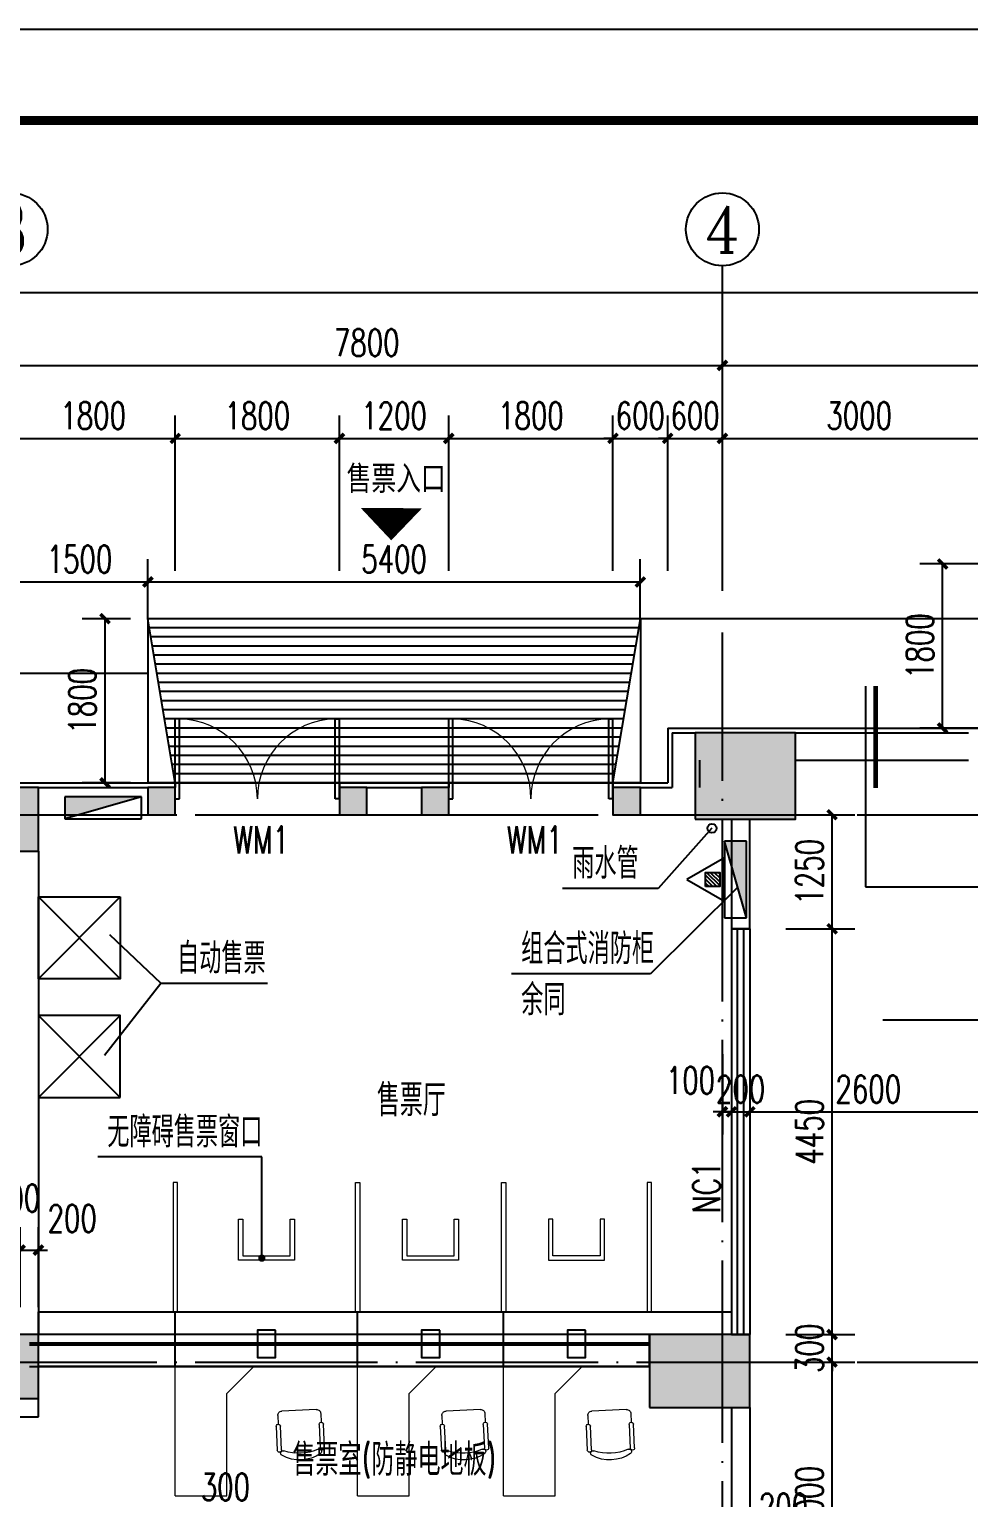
# Model space of a CAD drawing. Extents: x 63793 to 231107, y 20849 to 337643.
# Drawn here: x 158799 to 169099, y 234144 to 250242 of the extents above; entities that cross this region are included whole.
import ezdxf
from ezdxf.enums import TextEntityAlignment as Align

# ---------------------------------------------------------------- set-up
doc = ezdxf.new("R2010")
doc.units = 0
doc.header["$LTSCALE"] = 1000
doc.header["$MEASUREMENT"] = 0
for name, pattern in [('CONTINOUS', [0]), ('DASH', [0.35, 0.25, -0.1]), ('DOTE', [2.42, 2, -0.2, 0.02, -0.2])]:
    doc.linetypes.add(name, pattern=pattern)
for name, color, linetype in [('AXIS', 3, 'Continuous'), ('AXIS_TEXT', 7, 'Continuous'), ('COLUMN', 2, 'Continuous'), ('DIM_IDEN', 3, 'Continuous'), ('DIM_LEAD', 3, 'Continuous'), ('DOTE', 1, 'DOTE'), ('EQUIP_消火栓', 7, 'Continuous'), ('EQUIP_消防', 7, 'Continuous'), ('HX', 1, 'Continuous'), ('PUB_DIM', 3, 'Continuous'), ('PUB_HATCH', 8, 'Continuous'), ('PUB_TEXT', 7, 'Continuous'), ('PUB_TITLE', 4, 'Continuous'), ('SURFACE', 6, 'Continuous'), ('WALL', 2, 'Continuous'), ('WINDOW', 4, 'Continuous'), ('WINDOW_TEXT', 7, 'Continuous'), ('家具', 7, 'Continuous'), ('新块$0$2D_ROOF', 144, 'Continuous')]:
    doc.layers.add(name, color=color, linetype=linetype)
doc.layers.add('新块$0$00_funiture', color=147, linetype='Continuous', lineweight=5)
doc.styles.add('_TCH_AXIS', font='COMPLEX', dxfattribs={"bigfont": 'GBCBIG'})
doc.styles.add('_TCH_DIM', font='SIMPLEX', dxfattribs={"bigfont": 'GBCBIG'})
doc.styles.add('_TCH_DIM_T3', font='SIMPLEX', dxfattribs={"width": 0.705882, "bigfont": 'GBCBIG'})
doc.styles.add('_TCH_WINDOW', font='SIMPLEX', dxfattribs={"height": 3.5, "bigfont": 'GBCBIG'})
doc.styles.add('COMPLEX', font='COMPLEX')
doc.styles.get("Standard").update_dxf_attribs({"font": 'gbenor.shx', "bigfont": 'gbcbig.shx'})
doc.styles.add('TXT', font='SimSun.ttf', dxfattribs={"width": 0.75})
doc.dimstyles.new('_TCH_ARCH&&100', dxfattribs={"dimtxt": 297.5, "dimasz": 100, "dimexe": 250, "dimexo": 300, "dimgap": 100, "dimtad": 1, "dimdec": 0, "dimzin": 0, "dimdsep": 46, "dimtxsty": '_TCH_DIM_T3', "dimblk": 'ARCHTICK', "dimcen": 0.09, "dimclrt": 7, "dimazin": 2, "dimtfac": 1, "dimtdec": 0, "dimtix": 1, "dimtmove": 2, "dimatfit": 3, "dimfxl": 0, "dimtolj": 1, "dimtzin": 0, "dimarcsym": 0})

# ---------------------------------------------------------------- blocks, each defined once
blk = doc.blocks.new('A$C3B206A9B')
at = {"layer": 'HX'}
blk.add_lwpolyline([(597, 0, 0, 1200, 0), (600, 631, 1200, 1200, 0)], format="xyseb", dxfattribs=at)
blk = doc.blocks.new('M_C32CXI')
for p, q in [((-188, 275), (87, 275)), ((87, 225), (-188, 225)), ((212, 250), (112, 250)), ((262, 200), (262, -200)), ((-188, -225), (87, -225)), ((87, -275), (-188, -275)), ((212, -250), (112, -250))]:
    blk.add_line(p, q)
for centre, radius, start, end in [((111, 0), 426, 148.1092, 211.8908), ((-227, 210), 28.1, 338.7607, 148.1092), ((314, 0), 552, 158.7607, 201.2393), ((-188, 250), 25, 90, 270), ((87, 250), 25, 270, 90), ((212, 200), 50, 0, 90), ((-227, -210), 28.1, 211.8908, 21.2393), ((-188, -250), 25, 90, 270), ((87, -250), 25, 270, 90), ((212, -200), 50, 270, 0)]:
    blk.add_arc(centre, radius, start, end)
at = {"width": 0.8, "flags": 9}
for tag in ['XSIZE', 'YSIZE']:
    blk.add_attdef(tag, (0, 0), '', height=0.5, dxfattribs=at)
blk = doc.blocks.new('$TwtSys$00000434')
for p, q in [((-0.5, 0.5), (-0.5, -0.5)), ((-0.5, -0.5), (0.5, 0.5)), ((0.5, 0.5), (-0.5, 0.5)), ((0.5, -0.5), (0.5, 0.5)), ((-0.5, -0.5), (0.5, -0.5))]:
    blk.add_line(p, q)
blk.add_solid([(0.5, -0.5), (0.5, 0.5), (-0.5, -0.5)])
blk = doc.blocks.new('$ATTACHMENT$00000214')
h = blk.add_hatch()
h.set_pattern_fill('ANSI31', color=256, scale=200, style=0)
h.set_pattern_definition([(45, (-38543.802, -6842.639), (-17.67767, 17.67767), [])])
h.paths.add_polyline_path([(-65, 2), (65, 2), (65, -128), (-65, -128)])
for points in [[(0, 172), (-198, -172), (198, -172)], [(-65, 2), (65, 2), (65, -128), (-65, -128)]]:
    blk.add_lwpolyline(points, close=True)
blk = doc.blocks.new('dsff')
at = {"layer": 'EQUIP_消火栓', "xscale": 840, "yscale": 240, "zscale": 840}
for p, rotation in [((370107, 4682), 180), ((377042, 3897), 90)]:
    blk.add_blockref('$TwtSys$00000434', p, dxfattribs=dict(at, rotation=rotation))
at = {"layer": 'EQUIP_消防', "xscale": 1.2, "yscale": 1.2, "zscale": 1.2, "rotation": 90}
blk.add_blockref('$ATTACHMENT$00000214', (376716, 3897), dxfattribs=at)
blk = doc.blocks.new('_ArchTick')
at = {"color": 0, "linetype": 'ByBlock', "const_width": 0.4}
blk.add_lwpolyline([(-0.5, -0.5), (0.5, 0.5)], dxfattribs=at)
blk = doc.blocks.new('*D740')
at = {"layer": 'Defpoints', "color": 0, "transparency": 16777216}
for p in [(168814, 244381), (169523, 244381), (169523, 242581)]:
    blk.add_point(p, dxfattribs=at)
at = {"layer": 'PUB_DIM', "color": 0, "lineweight": -2, "transparency": 16777216}
for p, q in [((169223, 244381), (168564, 244381)), ((168814, 242581), (168814, 244381)), ((169223, 242581), (168564, 242581))]:
    blk.add_line(p, q, dxfattribs=at)
at = {"layer": 'PUB_DIM', "color": 0, "lineweight": -2, "transparency": 16777216, "xscale": 100, "yscale": 100, "zscale": 100}
for p, rotation in [((168814, 244381), 90), ((168814, 242581), 270)]:
    blk.add_blockref('_ArchTick', p, dxfattribs=dict(at, rotation=rotation))
at = {"layer": 'PUB_DIM', "color": 7, "transparency": 16777216, "insert": (168565, 243481), "char_height": 297.5, "attachment_point": 5, "rotation": 90, "style": '_TCH_DIM_T3'}
blk.add_mtext('\\A1;1800', dxfattribs=at)
blk = doc.blocks.new('*D741')
at = {"layer": 'Defpoints', "color": 0, "transparency": 16777216}
for p in [(159629, 243781), (160207, 243781), (160207, 241981)]:
    blk.add_point(p, dxfattribs=at)
at = {"layer": 'PUB_DIM', "color": 0, "lineweight": -2, "transparency": 16777216}
for p, q in [((159907, 243781), (159379, 243781)), ((159629, 241981), (159629, 243781)), ((159907, 241981), (159379, 241981))]:
    blk.add_line(p, q, dxfattribs=at)
at = {"layer": 'PUB_DIM', "color": 0, "lineweight": -2, "transparency": 16777216, "xscale": 100, "yscale": 100, "zscale": 100}
for p, rotation in [((159629, 243781), 90), ((159629, 241981), 270)]:
    blk.add_blockref('_ArchTick', p, dxfattribs=dict(at, rotation=rotation))
at = {"layer": 'PUB_DIM', "color": 7, "transparency": 16777216, "insert": (159380, 242881), "char_height": 297.5, "attachment_point": 5, "rotation": 90, "style": '_TCH_DIM_T3'}
blk.add_mtext('\\A1;1800', dxfattribs=at)
blk = doc.blocks.new('*D745')
at = {"layer": 'Defpoints', "color": 0, "transparency": 16777216}
for p in [(160099, 244184), (158599, 243481), (160099, 243481)]:
    blk.add_point(p, dxfattribs=at)
at = {"layer": 'PUB_DIM', "color": 0, "lineweight": -2, "transparency": 16777216}
for p, q in [((158599, 243781), (158599, 244434)), ((160099, 243781), (160099, 244434)), ((158599, 244184), (160099, 244184))]:
    blk.add_line(p, q, dxfattribs=at)
at = {"layer": 'PUB_DIM', "color": 0, "lineweight": -2, "transparency": 16777216, "xscale": 100, "yscale": 100, "zscale": 100, "rotation": 180}
blk.add_blockref('_ArchTick', (158599, 244184), dxfattribs=at)
at = {"layer": 'PUB_DIM', "color": 0, "lineweight": -2, "transparency": 16777216, "xscale": 100, "yscale": 100, "zscale": 100}
blk.add_blockref('_ArchTick', (160099, 244184), dxfattribs=at)
at = {"layer": 'PUB_DIM', "color": 7, "transparency": 16777216, "insert": (159349, 244433), "char_height": 297.5, "attachment_point": 5, "style": '_TCH_DIM_T3'}
blk.add_mtext('\\A1;1500', dxfattribs=at)
blk = doc.blocks.new('*D746')
at = {"layer": 'Defpoints', "color": 0, "transparency": 16777216}
for p in [(165499, 244184), (160099, 243481), (165499, 243481)]:
    blk.add_point(p, dxfattribs=at)
at = {"layer": 'PUB_DIM', "color": 0, "lineweight": -2, "transparency": 16777216}
for p, q in [((160099, 243781), (160099, 244434)), ((165499, 243781), (165499, 244434)), ((160099, 244184), (165499, 244184))]:
    blk.add_line(p, q, dxfattribs=at)
at = {"layer": 'PUB_DIM', "color": 0, "lineweight": -2, "transparency": 16777216, "xscale": 100, "yscale": 100, "zscale": 100, "rotation": 180}
blk.add_blockref('_ArchTick', (160099, 244184), dxfattribs=at)
at = {"layer": 'PUB_DIM', "color": 0, "lineweight": -2, "transparency": 16777216, "xscale": 100, "yscale": 100, "zscale": 100}
blk.add_blockref('_ArchTick', (165499, 244184), dxfattribs=at)
at = {"layer": 'PUB_DIM', "color": 7, "transparency": 16777216, "insert": (162799, 244433), "char_height": 297.5, "attachment_point": 5, "style": '_TCH_DIM_T3'}
blk.add_mtext('\\A1;5400', dxfattribs=at)
blk = doc.blocks.new('*D1141')
at = {"layer": 'Defpoints', "color": 0, "transparency": 16777216}
for p in [(161099, 233694), (160799, 232945), (161099, 232945)]:
    blk.add_point(p, dxfattribs=at)
at = {"layer": 'PUB_DIM', "color": 0, "lineweight": -2, "transparency": 16777216}
for p, q in [((160799, 233245), (160799, 233944)), ((161099, 233245), (161099, 233944)), ((160799, 233694), (161099, 233694))]:
    blk.add_line(p, q, dxfattribs=at)
at = {"layer": 'PUB_DIM', "color": 0, "lineweight": -2, "transparency": 16777216, "xscale": 100, "yscale": 100, "zscale": 100, "rotation": 180}
blk.add_blockref('_ArchTick', (160799, 233694), dxfattribs=at)
at = {"layer": 'PUB_DIM', "color": 0, "lineweight": -2, "transparency": 16777216, "xscale": 100, "yscale": 100, "zscale": 100}
blk.add_blockref('_ArchTick', (161099, 233694), dxfattribs=at)
at = {"layer": 'PUB_DIM', "color": 7, "transparency": 16777216, "insert": (160949, 234261), "char_height": 297.5, "attachment_point": 5, "style": '_TCH_DIM_T3'}
blk.add_mtext('\\A1;300', dxfattribs=at)
blk = doc.blocks.new('*D1148')
at = {"layer": 'Defpoints', "color": 0, "transparency": 16777216}
for p in [(166699, 233694), (166499, 232945), (166699, 232945)]:
    blk.add_point(p, dxfattribs=at)
at = {"layer": 'PUB_DIM', "color": 0, "lineweight": -2, "transparency": 16777216}
for p, q in [((166499, 233245), (166499, 233944)), ((166699, 233245), (166699, 233944)), ((166499, 233694), (166699, 233694))]:
    blk.add_line(p, q, dxfattribs=at)
at = {"layer": 'PUB_DIM', "color": 0, "lineweight": -2, "transparency": 16777216, "xscale": 100, "yscale": 100, "zscale": 100, "rotation": 180}
blk.add_blockref('_ArchTick', (166499, 233694), dxfattribs=at)
at = {"layer": 'PUB_DIM', "color": 0, "lineweight": -2, "transparency": 16777216, "xscale": 100, "yscale": 100, "zscale": 100}
blk.add_blockref('_ArchTick', (166699, 233694), dxfattribs=at)
at = {"layer": 'PUB_DIM', "color": 7, "transparency": 16777216, "insert": (167069, 234039), "char_height": 297.5, "attachment_point": 5, "style": '_TCH_DIM_T3'}
blk.add_mtext('\\A1;200', dxfattribs=at)
blk = doc.blocks.new('*D1179')
at = {"layer": 'Defpoints', "color": 0, "transparency": 16777216}
for p in [(158699, 236859), (158599, 235931), (158699, 235931)]:
    blk.add_point(p, dxfattribs=at)
at = {"layer": 'PUB_DIM', "color": 0, "lineweight": -2, "transparency": 16777216}
for p, q in [((158599, 236231), (158599, 237109)), ((158699, 236231), (158699, 237109)), ((158599, 236859), (158499, 236859)), ((158599, 236859), (158699, 236859)), ((158699, 236859), (158799, 236859))]:
    blk.add_line(p, q, dxfattribs=at)
at = {"layer": 'PUB_DIM', "color": 0, "lineweight": -2, "transparency": 16777216, "xscale": 100, "yscale": 100, "zscale": 100}
blk.add_blockref('_ArchTick', (158599, 236859), dxfattribs=at)
at = {"layer": 'PUB_DIM', "color": 0, "lineweight": -2, "transparency": 16777216, "xscale": 100, "yscale": 100, "zscale": 100, "rotation": 180}
blk.add_blockref('_ArchTick', (158699, 236859), dxfattribs=at)
at = {"layer": 'PUB_DIM', "color": 7, "transparency": 16777216, "insert": (158649, 237427), "char_height": 297.5, "attachment_point": 5, "style": '_TCH_DIM_T3'}
blk.add_mtext('\\A1;100', dxfattribs=at)
blk = doc.blocks.new('*D1180')
at = {"layer": 'Defpoints', "color": 0, "transparency": 16777216}
for p in [(158899, 236859), (158699, 235931), (158899, 235931)]:
    blk.add_point(p, dxfattribs=at)
at = {"layer": 'PUB_DIM', "color": 0, "lineweight": -2, "transparency": 16777216}
for p, q in [((158699, 236231), (158699, 237109)), ((158899, 236231), (158899, 237109)), ((158699, 236859), (158599, 236859)), ((158699, 236859), (158899, 236859)), ((158899, 236859), (158999, 236859))]:
    blk.add_line(p, q, dxfattribs=at)
at = {"layer": 'PUB_DIM', "color": 0, "lineweight": -2, "transparency": 16777216, "xscale": 100, "yscale": 100, "zscale": 100}
blk.add_blockref('_ArchTick', (158699, 236859), dxfattribs=at)
at = {"layer": 'PUB_DIM', "color": 0, "lineweight": -2, "transparency": 16777216, "xscale": 100, "yscale": 100, "zscale": 100, "rotation": 180}
blk.add_blockref('_ArchTick', (158899, 236859), dxfattribs=at)
at = {"layer": 'PUB_DIM', "color": 7, "transparency": 16777216, "insert": (159269, 237204), "char_height": 297.5, "attachment_point": 5, "style": '_TCH_DIM_T3'}
blk.add_mtext('\\A1;200', dxfattribs=at)
blk = doc.blocks.new('*D1187')
at = {"layer": 'Defpoints', "color": 0, "transparency": 16777216}
for p in [(166399, 239308), (166499, 239308), (166499, 238374)]:
    blk.add_point(p, dxfattribs=at)
at = {"layer": 'PUB_DIM', "color": 0, "lineweight": -2, "transparency": 16777216}
for p, q in [((166399, 239008), (166399, 238124)), ((166499, 239008), (166499, 238124)), ((166399, 238374), (166299, 238374)), ((166399, 238374), (166499, 238374)), ((166499, 238374), (166599, 238374))]:
    blk.add_line(p, q, dxfattribs=at)
at = {"layer": 'PUB_DIM', "color": 0, "lineweight": -2, "transparency": 16777216, "xscale": 100, "yscale": 100, "zscale": 100}
blk.add_blockref('_ArchTick', (166399, 238374), dxfattribs=at)
at = {"layer": 'PUB_DIM', "color": 0, "lineweight": -2, "transparency": 16777216, "xscale": 100, "yscale": 100, "zscale": 100, "rotation": 180}
blk.add_blockref('_ArchTick', (166499, 238374), dxfattribs=at)
at = {"layer": 'PUB_DIM', "color": 7, "transparency": 16777216, "insert": (166049, 238719), "char_height": 297.5, "attachment_point": 5, "style": '_TCH_DIM_T3'}
blk.add_mtext('\\A1;100', dxfattribs=at)
blk = doc.blocks.new('*D1188')
at = {"layer": 'Defpoints', "color": 0, "transparency": 16777216}
for p in [(166499, 239308), (166699, 239308), (166699, 238374)]:
    blk.add_point(p, dxfattribs=at)
at = {"layer": 'PUB_DIM', "color": 0, "lineweight": -2, "transparency": 16777216}
for p, q in [((166499, 239008), (166499, 238124)), ((166699, 239008), (166699, 238124)), ((166499, 238374), (166399, 238374)), ((166499, 238374), (166699, 238374)), ((166699, 238374), (166799, 238374))]:
    blk.add_line(p, q, dxfattribs=at)
at = {"layer": 'PUB_DIM', "color": 0, "lineweight": -2, "transparency": 16777216, "xscale": 100, "yscale": 100, "zscale": 100}
blk.add_blockref('_ArchTick', (166499, 238374), dxfattribs=at)
at = {"layer": 'PUB_DIM', "color": 0, "lineweight": -2, "transparency": 16777216, "xscale": 100, "yscale": 100, "zscale": 100, "rotation": 180}
blk.add_blockref('_ArchTick', (166699, 238374), dxfattribs=at)
at = {"layer": 'PUB_DIM', "color": 7, "transparency": 16777216, "insert": (166599, 238622), "char_height": 297.5, "attachment_point": 5, "style": '_TCH_DIM_T3'}
blk.add_mtext('\\A1;200', dxfattribs=at)
blk = doc.blocks.new('*D1189')
at = {"layer": 'Defpoints', "color": 0, "transparency": 16777216}
for p in [(166699, 239308), (169299, 239308), (169299, 238374)]:
    blk.add_point(p, dxfattribs=at)
at = {"layer": 'PUB_DIM', "color": 0, "lineweight": -2, "transparency": 16777216}
for p, q in [((166699, 239008), (166699, 238124)), ((169299, 239008), (169299, 238124)), ((166699, 238374), (169299, 238374))]:
    blk.add_line(p, q, dxfattribs=at)
at = {"layer": 'PUB_DIM', "color": 0, "lineweight": -2, "transparency": 16777216, "xscale": 100, "yscale": 100, "zscale": 100, "rotation": 180}
blk.add_blockref('_ArchTick', (166699, 238374), dxfattribs=at)
at = {"layer": 'PUB_DIM', "color": 0, "lineweight": -2, "transparency": 16777216, "xscale": 100, "yscale": 100, "zscale": 100}
blk.add_blockref('_ArchTick', (169299, 238374), dxfattribs=at)
at = {"layer": 'PUB_DIM', "color": 7, "transparency": 16777216, "insert": (167999, 238622), "char_height": 297.5, "attachment_point": 5, "style": '_TCH_DIM_T3'}
blk.add_mtext('\\A1;2600', dxfattribs=at)
blk = doc.blocks.new('*D1265')
at = {"layer": 'Defpoints', "color": 0, "transparency": 16777216}
for p in [(166794, 241631), (167602, 241631), (166794, 240381)]:
    blk.add_point(p, dxfattribs=at)
at = {"layer": 'PUB_DIM', "color": 0, "lineweight": -2, "transparency": 16777216}
for p, q in [((167094, 241631), (167852, 241631)), ((167602, 240381), (167602, 241631)), ((167094, 240381), (167852, 240381))]:
    blk.add_line(p, q, dxfattribs=at)
at = {"layer": 'PUB_DIM', "color": 0, "lineweight": -2, "transparency": 16777216, "xscale": 100, "yscale": 100, "zscale": 100}
for p, rotation in [((167602, 241631), 90), ((167602, 240381), 270)]:
    blk.add_blockref('_ArchTick', p, dxfattribs=dict(at, rotation=rotation))
at = {"layer": 'PUB_DIM', "color": 7, "transparency": 16777216, "insert": (167354, 241006), "char_height": 297.5, "attachment_point": 5, "rotation": 90, "style": '_TCH_DIM_T3'}
blk.add_mtext('\\A1;1250', dxfattribs=at)
blk = doc.blocks.new('*D1266')
at = {"layer": 'Defpoints', "color": 0, "transparency": 16777216}
for p in [(166794, 240381), (167602, 240381), (166794, 235931)]:
    blk.add_point(p, dxfattribs=at)
at = {"layer": 'PUB_DIM', "color": 0, "lineweight": -2, "transparency": 16777216}
for p, q in [((167094, 240381), (167852, 240381)), ((167602, 235931), (167602, 240381)), ((167094, 235931), (167852, 235931))]:
    blk.add_line(p, q, dxfattribs=at)
at = {"layer": 'PUB_DIM', "color": 0, "lineweight": -2, "transparency": 16777216, "xscale": 100, "yscale": 100, "zscale": 100}
for p, rotation in [((167602, 240381), 90), ((167602, 235931), 270)]:
    blk.add_blockref('_ArchTick', p, dxfattribs=dict(at, rotation=rotation))
at = {"layer": 'PUB_DIM', "color": 7, "transparency": 16777216, "insert": (167354, 238156), "char_height": 297.5, "attachment_point": 5, "rotation": 90, "style": '_TCH_DIM_T3'}
blk.add_mtext('\\A1;4450', dxfattribs=at)
blk = doc.blocks.new('*D1267')
at = {"layer": 'Defpoints', "color": 0, "transparency": 16777216}
for p in [(166794, 235931), (167602, 235931), (166794, 235631)]:
    blk.add_point(p, dxfattribs=at)
at = {"layer": 'PUB_DIM', "color": 0, "lineweight": -2, "transparency": 16777216}
for p, q in [((167602, 235931), (167602, 236031)), ((167094, 235931), (167852, 235931)), ((167602, 235631), (167602, 235931)), ((167094, 235631), (167852, 235631)), ((167602, 235631), (167602, 235531))]:
    blk.add_line(p, q, dxfattribs=at)
at = {"layer": 'PUB_DIM', "color": 0, "lineweight": -2, "transparency": 16777216, "xscale": 100, "yscale": 100, "zscale": 100}
for p, rotation in [((167602, 235931), 270), ((167602, 235631), 90)]:
    blk.add_blockref('_ArchTick', p, dxfattribs=dict(at, rotation=rotation))
at = {"layer": 'PUB_DIM', "color": 7, "transparency": 16777216, "insert": (167354, 235781), "char_height": 297.5, "attachment_point": 5, "rotation": 90, "style": '_TCH_DIM_T3'}
blk.add_mtext('\\A1;300', dxfattribs=at)
blk = doc.blocks.new('*D1268')
at = {"layer": 'Defpoints', "color": 0, "transparency": 16777216}
for p in [(166794, 235631), (167602, 235631), (166794, 232631)]:
    blk.add_point(p, dxfattribs=at)
at = {"layer": 'PUB_DIM', "color": 0, "lineweight": -2, "transparency": 16777216}
for p, q in [((167094, 235631), (167852, 235631)), ((167602, 232631), (167602, 235631)), ((167094, 232631), (167852, 232631))]:
    blk.add_line(p, q, dxfattribs=at)
at = {"layer": 'PUB_DIM', "color": 0, "lineweight": -2, "transparency": 16777216, "xscale": 100, "yscale": 100, "zscale": 100}
for p, rotation in [((167602, 235631), 90), ((167602, 232631), 270)]:
    blk.add_blockref('_ArchTick', p, dxfattribs=dict(at, rotation=rotation))
at = {"layer": 'PUB_DIM', "color": 7, "transparency": 16777216, "insert": (167354, 234131), "char_height": 297.5, "attachment_point": 5, "rotation": 90, "style": '_TCH_DIM_T3'}
blk.add_mtext('\\A1;3000', dxfattribs=at)
blk = doc.blocks.new('*D1317')
at = {"layer": 'Defpoints', "color": 0, "transparency": 16777216}
for p in [(169399, 245758), (166399, 244004), (169399, 244004)]:
    blk.add_point(p, dxfattribs=at)
at = {"layer": 'PUB_DIM', "color": 0, "lineweight": -2, "transparency": 16777216}
for p, q in [((166399, 244304), (166399, 246008)), ((169399, 244304), (169399, 246008)), ((166399, 245758), (169399, 245758))]:
    blk.add_line(p, q, dxfattribs=at)
at = {"layer": 'PUB_DIM', "color": 0, "lineweight": -2, "transparency": 16777216, "xscale": 100, "yscale": 100, "zscale": 100, "rotation": 180}
blk.add_blockref('_ArchTick', (166399, 245758), dxfattribs=at)
at = {"layer": 'PUB_DIM', "color": 0, "lineweight": -2, "transparency": 16777216, "xscale": 100, "yscale": 100, "zscale": 100}
blk.add_blockref('_ArchTick', (169399, 245758), dxfattribs=at)
at = {"layer": 'PUB_DIM', "color": 7, "transparency": 16777216, "insert": (167899, 246007), "char_height": 297.5, "attachment_point": 5, "style": '_TCH_DIM_T3'}
blk.add_mtext('\\A1;3000', dxfattribs=at)
blk = doc.blocks.new('*D1318')
at = {"layer": 'Defpoints', "color": 0, "transparency": 16777216}
for p in [(166399, 245758), (165799, 244004), (166399, 244004)]:
    blk.add_point(p, dxfattribs=at)
at = {"layer": 'PUB_DIM', "color": 0, "lineweight": -2, "transparency": 16777216}
for p, q in [((165799, 244304), (165799, 246008)), ((166399, 244304), (166399, 246008)), ((165799, 245758), (165699, 245758)), ((165799, 245758), (166399, 245758)), ((166399, 245758), (166499, 245758))]:
    blk.add_line(p, q, dxfattribs=at)
at = {"layer": 'PUB_DIM', "color": 0, "lineweight": -2, "transparency": 16777216, "xscale": 100, "yscale": 100, "zscale": 100}
blk.add_blockref('_ArchTick', (165799, 245758), dxfattribs=at)
at = {"layer": 'PUB_DIM', "color": 0, "lineweight": -2, "transparency": 16777216, "xscale": 100, "yscale": 100, "zscale": 100, "rotation": 180}
blk.add_blockref('_ArchTick', (166399, 245758), dxfattribs=at)
at = {"layer": 'PUB_DIM', "color": 7, "transparency": 16777216, "insert": (166099, 246007), "char_height": 297.5, "attachment_point": 5, "style": '_TCH_DIM_T3'}
blk.add_mtext('\\A1;600', dxfattribs=at)
blk = doc.blocks.new('*D1319')
at = {"layer": 'Defpoints', "color": 0, "transparency": 16777216}
for p in [(165799, 245758), (165199, 244004), (165799, 244004)]:
    blk.add_point(p, dxfattribs=at)
at = {"layer": 'PUB_DIM', "color": 0, "lineweight": -2, "transparency": 16777216}
for p, q in [((165199, 244304), (165199, 246008)), ((165799, 244304), (165799, 246008)), ((165199, 245758), (165099, 245758)), ((165199, 245758), (165799, 245758)), ((165799, 245758), (165899, 245758))]:
    blk.add_line(p, q, dxfattribs=at)
at = {"layer": 'PUB_DIM', "color": 0, "lineweight": -2, "transparency": 16777216, "xscale": 100, "yscale": 100, "zscale": 100}
blk.add_blockref('_ArchTick', (165199, 245758), dxfattribs=at)
at = {"layer": 'PUB_DIM', "color": 0, "lineweight": -2, "transparency": 16777216, "xscale": 100, "yscale": 100, "zscale": 100, "rotation": 180}
blk.add_blockref('_ArchTick', (165799, 245758), dxfattribs=at)
at = {"layer": 'PUB_DIM', "color": 7, "transparency": 16777216, "insert": (165499, 246007), "char_height": 297.5, "attachment_point": 5, "style": '_TCH_DIM_T3'}
blk.add_mtext('\\A1;600', dxfattribs=at)
blk = doc.blocks.new('*D1320')
at = {"layer": 'Defpoints', "color": 0, "transparency": 16777216}
for p in [(165199, 245758), (163399, 244004), (165199, 244004)]:
    blk.add_point(p, dxfattribs=at)
at = {"layer": 'PUB_DIM', "color": 0, "lineweight": -2, "transparency": 16777216}
for p, q in [((163399, 244304), (163399, 246008)), ((165199, 244304), (165199, 246008)), ((163399, 245758), (165199, 245758))]:
    blk.add_line(p, q, dxfattribs=at)
at = {"layer": 'PUB_DIM', "color": 0, "lineweight": -2, "transparency": 16777216, "xscale": 100, "yscale": 100, "zscale": 100, "rotation": 180}
blk.add_blockref('_ArchTick', (163399, 245758), dxfattribs=at)
at = {"layer": 'PUB_DIM', "color": 0, "lineweight": -2, "transparency": 16777216, "xscale": 100, "yscale": 100, "zscale": 100}
blk.add_blockref('_ArchTick', (165199, 245758), dxfattribs=at)
at = {"layer": 'PUB_DIM', "color": 7, "transparency": 16777216, "insert": (164299, 246007), "char_height": 297.5, "attachment_point": 5, "style": '_TCH_DIM_T3'}
blk.add_mtext('\\A1;1800', dxfattribs=at)
blk = doc.blocks.new('*D1321')
at = {"layer": 'Defpoints', "color": 0, "transparency": 16777216}
for p in [(163399, 245758), (162199, 244004), (163399, 244004)]:
    blk.add_point(p, dxfattribs=at)
at = {"layer": 'PUB_DIM', "color": 0, "lineweight": -2, "transparency": 16777216}
for p, q in [((162199, 244304), (162199, 246008)), ((163399, 244304), (163399, 246008)), ((162199, 245758), (163399, 245758))]:
    blk.add_line(p, q, dxfattribs=at)
at = {"layer": 'PUB_DIM', "color": 0, "lineweight": -2, "transparency": 16777216, "xscale": 100, "yscale": 100, "zscale": 100, "rotation": 180}
blk.add_blockref('_ArchTick', (162199, 245758), dxfattribs=at)
at = {"layer": 'PUB_DIM', "color": 0, "lineweight": -2, "transparency": 16777216, "xscale": 100, "yscale": 100, "zscale": 100}
blk.add_blockref('_ArchTick', (163399, 245758), dxfattribs=at)
at = {"layer": 'PUB_DIM', "color": 7, "transparency": 16777216, "insert": (162799, 246007), "char_height": 297.5, "attachment_point": 5, "style": '_TCH_DIM_T3'}
blk.add_mtext('\\A1;1200', dxfattribs=at)
blk = doc.blocks.new('*D1322')
at = {"layer": 'Defpoints', "color": 0, "transparency": 16777216}
for p in [(162199, 245758), (160399, 244004), (162199, 244004)]:
    blk.add_point(p, dxfattribs=at)
at = {"layer": 'PUB_DIM', "color": 0, "lineweight": -2, "transparency": 16777216}
for p, q in [((160399, 244304), (160399, 246008)), ((162199, 244304), (162199, 246008)), ((160399, 245758), (162199, 245758))]:
    blk.add_line(p, q, dxfattribs=at)
at = {"layer": 'PUB_DIM', "color": 0, "lineweight": -2, "transparency": 16777216, "xscale": 100, "yscale": 100, "zscale": 100, "rotation": 180}
blk.add_blockref('_ArchTick', (160399, 245758), dxfattribs=at)
at = {"layer": 'PUB_DIM', "color": 0, "lineweight": -2, "transparency": 16777216, "xscale": 100, "yscale": 100, "zscale": 100}
blk.add_blockref('_ArchTick', (162199, 245758), dxfattribs=at)
at = {"layer": 'PUB_DIM', "color": 7, "transparency": 16777216, "insert": (161299, 246007), "char_height": 297.5, "attachment_point": 5, "style": '_TCH_DIM_T3'}
blk.add_mtext('\\A1;1800', dxfattribs=at)
blk = doc.blocks.new('*D1323')
at = {"layer": 'Defpoints', "color": 0, "transparency": 16777216}
for p in [(160399, 245758), (158599, 244004), (160399, 244004)]:
    blk.add_point(p, dxfattribs=at)
at = {"layer": 'PUB_DIM', "color": 0, "lineweight": -2, "transparency": 16777216}
for p, q in [((158599, 244304), (158599, 246008)), ((160399, 244304), (160399, 246008)), ((158599, 245758), (160399, 245758))]:
    blk.add_line(p, q, dxfattribs=at)
at = {"layer": 'PUB_DIM', "color": 0, "lineweight": -2, "transparency": 16777216, "xscale": 100, "yscale": 100, "zscale": 100, "rotation": 180}
blk.add_blockref('_ArchTick', (158599, 245758), dxfattribs=at)
at = {"layer": 'PUB_DIM', "color": 0, "lineweight": -2, "transparency": 16777216, "xscale": 100, "yscale": 100, "zscale": 100}
blk.add_blockref('_ArchTick', (160399, 245758), dxfattribs=at)
at = {"layer": 'PUB_DIM', "color": 7, "transparency": 16777216, "insert": (159499, 246007), "char_height": 297.5, "attachment_point": 5, "style": '_TCH_DIM_T3'}
blk.add_mtext('\\A1;1800', dxfattribs=at)
blk = doc.blocks.new('*D1401')
at = {"layer": 'AXIS', "color": 0, "lineweight": -2, "transparency": 16777216}
for p, q in [((158599, 244492), (158599, 246808)), ((166399, 244492), (166399, 246808)), ((158599, 246558), (166399, 246558))]:
    blk.add_line(p, q, dxfattribs=at)
at = {"layer": 'Defpoints', "color": 0, "transparency": 16777216}
for p in [(166399, 246558), (158599, 244192), (166399, 244192)]:
    blk.add_point(p, dxfattribs=at)
at = {"layer": 'AXIS', "color": 0, "lineweight": -2, "transparency": 16777216, "xscale": 100, "yscale": 100, "zscale": 100, "rotation": 180}
blk.add_blockref('_ArchTick', (158599, 246558), dxfattribs=at)
at = {"layer": 'AXIS', "color": 0, "lineweight": -2, "transparency": 16777216, "xscale": 100, "yscale": 100, "zscale": 100}
blk.add_blockref('_ArchTick', (166399, 246558), dxfattribs=at)
at = {"layer": 'AXIS', "color": 7, "transparency": 16777216, "insert": (162499, 246807), "char_height": 297.5, "attachment_point": 5, "style": '_TCH_DIM_T3'}
blk.add_mtext('\\A1;7800', dxfattribs=at)
blk = doc.blocks.new('*D1402')
at = {"layer": 'AXIS', "color": 0, "lineweight": -2, "transparency": 16777216}
for p, q in [((166399, 244492), (166399, 246808)), ((180799, 244492), (180799, 246808)), ((166399, 246558), (180799, 246558))]:
    blk.add_line(p, q, dxfattribs=at)
at = {"layer": 'Defpoints', "color": 0, "transparency": 16777216}
for p in [(180799, 246558), (166399, 244192), (180799, 244192)]:
    blk.add_point(p, dxfattribs=at)
at = {"layer": 'AXIS', "color": 0, "lineweight": -2, "transparency": 16777216, "xscale": 100, "yscale": 100, "zscale": 100, "rotation": 180}
blk.add_blockref('_ArchTick', (166399, 246558), dxfattribs=at)
at = {"layer": 'AXIS', "color": 0, "lineweight": -2, "transparency": 16777216, "xscale": 100, "yscale": 100, "zscale": 100}
blk.add_blockref('_ArchTick', (180799, 246558), dxfattribs=at)
at = {"layer": 'AXIS', "color": 7, "transparency": 16777216, "insert": (173599, 246807), "char_height": 297.5, "attachment_point": 5, "style": '_TCH_DIM_T3'}
blk.add_mtext('\\A1;14400', dxfattribs=at)
blk = doc.blocks.new('*D1407')
at = {"layer": 'AXIS', "color": 0, "lineweight": -2, "transparency": 16777216}
for p, q in [((142649, 245792), (142649, 247608)), ((204549, 245792), (204549, 247608)), ((142649, 247358), (204549, 247358))]:
    blk.add_line(p, q, dxfattribs=at)
at = {"layer": 'Defpoints', "color": 0, "transparency": 16777216}
for p in [(204549, 247358), (142649, 245492), (204549, 245492)]:
    blk.add_point(p, dxfattribs=at)
at = {"layer": 'AXIS', "color": 0, "lineweight": -2, "transparency": 16777216, "xscale": 100, "yscale": 100, "zscale": 100, "rotation": 180}
blk.add_blockref('_ArchTick', (142649, 247358), dxfattribs=at)
at = {"layer": 'AXIS', "color": 0, "lineweight": -2, "transparency": 16777216, "xscale": 100, "yscale": 100, "zscale": 100}
blk.add_blockref('_ArchTick', (204549, 247358), dxfattribs=at)
at = {"layer": 'AXIS', "color": 7, "transparency": 16777216, "insert": (172857, 247633), "char_height": 297.5, "attachment_point": 5, "style": '_TCH_DIM_T3'}
blk.add_mtext('\\A1;61900', dxfattribs=at)
blk = doc.blocks.new('_FZH')
blk.add_lwpolyline([(-0.5, -0.5), (0.5, -0.5), (0.5, 0.5), (-0.5, 0.5)], close=True)
at = {"layer": 'PUB_HATCH'}
blk.add_solid([(-0.5, -0.5), (0.5, -0.5), (-0.5, 0.5), (0.5, 0.5)], dxfattribs=at)
blk = doc.blocks.new('$WINLIB2D$00000001')
for p, q in [((-0.5, 0.5), (0.5, 0.5)), ((-0.5, 0.5), (-0.5, -0.5)), ((0.5, -0.5), (0.5, 0.5)), ((0.5, 0.1667), (-0.5, 0.1667)), ((0.5, -0.1667), (-0.5, -0.1667)), ((-0.5, -0.5), (0.5, -0.5))]:
    blk.add_line(p, q)
blk = doc.blocks.new('$DorLib2D$00000002')
for p, q in [((-0.5, 0), (-0.5, 0.4875)), ((-0.475, 0.4875), (-0.5, 0.4875)), ((-0.475, 0), (-0.475, 0.4875)), ((0.475, 0), (0.475, 0.4875)), ((0.475, 0.4875), (0.5, 0.4875)), ((0.5, 0), (0.5, 0.4875)), ((-0.5, 0), (-0.475, 0)), ((0.5, 0), (0.475, 0))]:
    blk.add_line(p, q)
at = {"lineweight": 13}
for centre, start, end in [((-0.4875, 0), 0, 88.53072), ((0.4875, 0), 91.46928, 180)]:
    blk.add_arc(centre, 0.4875, start, end, dxfattribs=at)
blk = doc.blocks.new('_AXISO')
blk.add_circle((0, 0), 0.5)
at = {"layer": 'AXIS_TEXT', "style": 'COMPLEX', "width": 1.041667}
blk.add_attdef('A', text='', height=0.56, dxfattribs=at).set_placement((-0.25, -0.28), (0.25, -0.28), align=Align.FIT)

msp = doc.modelspace()

# ---------------------------------------------------------------- linework, layer by layer
at = {"color": 9}
for p, q in [((165499.3, 243781.2), (160099.3, 243781.2)), ((160099.3, 243781.2), (160099.3, 241981.2)), ((160399.3, 241981.2), (160099.3, 243781.2)), ((165199.3, 241981.2), (165499.3, 243781.2)), ((165499.3, 243781.2), (165499.3, 241981.2)), ((165482.6, 243681.2), (160115.9, 243681.2)), ((165465.9, 243581.2), (160132.6, 243581.2)), ((165449.3, 243481.2), (160149.3, 243481.2)), ((165432.6, 243381.2), (160165.9, 243381.2)), ((165415.9, 243281.2), (160182.6, 243281.2)), ((165399.3, 243181.2), (160199.3, 243181.2)), ((165382.6, 243081.2), (160215.9, 243081.2)), ((165365.9, 242981.2), (160232.6, 242981.2)), ((165349.3, 242881.2), (160249.3, 242881.2)), ((165332.6, 242781.2), (160265.9, 242781.2)), ((165315.9, 242681.2), (160282.6, 242681.2)), ((165299.3, 242581.2), (160299.3, 242581.2)), ((165282.6, 242481.2), (160315.9, 242481.2)), ((165265.9, 242381.2), (160332.6, 242381.2)), ((165249.3, 242281.2), (160349.3, 242281.2)), ((165232.6, 242181.2), (160365.9, 242181.2)), ((165499.3, 241981.2), (160099.3, 241981.2)), ((165215.9, 242081.2), (160382.6, 242081.2))]:
    msp.add_line(p, q, dxfattribs=at)
for p, q in [((158899.5, 239831.2), (159794.5, 240731.2)), ((159794.5, 239831.2), (158899.5, 240731.2)), ((158899.5, 239431.2), (159794.5, 238531.2)), ((159794.5, 239431.2), (158899.5, 238531.2)), ((165599.3, 235581.2), (158899.3, 235581.2))]:
    msp.add_line(p, q)
at = {"color": 8, "linetype": 'DASH'}
msp.add_line((165599.3, 235831.2), (158899.5, 235831.2), dxfattribs=at)
for points in [[(169399.3, 243781), (165499.3, 243781)], [(160099.3, 243181.2), (157699.3, 243181.2)], [(166499.3, 235931.2), (158899.3, 235931.2), (158899.3, 236181.2), (166499.3, 236181.2)]]:
    msp.add_lwpolyline(points)
for points in [[(159794.5, 240731.2), (159794.5, 239831.2), (158899.5, 239831.2), (158899.5, 240731.2)], [(159794.5, 240731.2), (159794.5, 239831.2), (158899.5, 239831.2), (158899.5, 240731.2)], [(159794.5, 238531.2), (159794.5, 239431.2), (158899.5, 239431.2), (158899.5, 238531.2)]]:
    msp.add_lwpolyline(points, close=True)
at = {"layer": 'AXIS'}
msp.add_line((166399.3, 244087.7), (166399.3, 247649.7), dxfattribs=at)
at = {"layer": 'DIM_IDEN'}
for p, q in [((167967.4, 243040.9), (167967.4, 240839.5)), ((167967.4, 240839.5), (170781.1, 240839.5))]:
    msp.add_line(p, q, dxfattribs=at)
at = {"layer": 'DIM_IDEN', "const_width": 50}
msp.add_lwpolyline([(168079.2, 243043), (168079.2, 241923.9)], dxfattribs=at)
at = {"layer": 'DIM_IDEN'}
msp.add_circle((167967.4, 243040.9), 0, dxfattribs=at)
at = {"layer": 'DIM_LEAD'}
for p, q in [((166283.9, 241482.4), (165695.5, 240824.5)), ((166566.6, 240837.9), (165609.1, 239888.7)), ((165695.5, 240824.5), (164647.1, 240824.5)), ((159679, 240317.2), (160240.7, 239783.6)), ((165609.1, 239888.7), (164087.2, 239888.7)), ((159624.3, 238994.1), (160240.7, 239783.6)), ((160240.7, 239783.6), (161409.9, 239783.6)), ((161348.7, 237879.5), (159548.7, 237879.5)), ((161348.7, 236769.5), (161348.7, 237879.5))]:
    msp.add_line(p, q, dxfattribs=at)
at = {"layer": 'DIM_LEAD', "const_width": 40}
msp.add_lwpolyline([(161348.7, 236749.5, 1), (161348.7, 236789.5, 1)], format="xyb", close=True, dxfattribs=at)
at = {"layer": 'DOTE'}
for p, q in [((166399.3, 217804.9), (166399.3, 243631.2)), ((138837, 241631.2), (206199.3, 241631.2)), ((168159.2, 239381.2), (178510.7, 239381.2)), ((138837, 235631.2), (206199.3, 235631.2))]:
    msp.add_line(p, q, dxfattribs=at)
at = {"layer": 'PUB_TITLE'}
msp.add_lwpolyline([(127007, 208242.4), (231107, 208242.4), (231107, 250242.4), (127007, 250242.4)], close=True, dxfattribs=at)
at = {"layer": 'PUB_TITLE', "const_width": 100}
msp.add_lwpolyline([(129507, 209242.4), (230107, 209242.4), (230107, 249242.4), (129507, 249242.4)], close=True, dxfattribs=at)
at = {"layer": 'SURFACE'}
for p, q in [((165799.3, 242581.2), (165799.3, 241981.2)), ((165799.3, 242581.2), (166399.3, 242581.2)), ((166399.3, 242581.2), (169249.3, 242581.2)), ((158599.3, 241981.2), (160249.3, 241981.2)), ((160249.3, 241981.2), (160399.3, 241981.2)), ((160399.3, 241981.2), (160399.3, 241931.2)), ((162199.3, 241981.2), (162199.3, 241931.2)), ((162199.3, 241981.2), (162349.3, 241981.2)), ((162349.3, 241981.2), (163249.3, 241981.2)), ((163249.3, 241981.2), (163399.3, 241981.2)), ((163399.3, 241981.2), (163399.3, 241931.2)), ((165199.3, 241981.2), (165199.3, 241931.2)), ((165199.3, 241981.2), (165349.3, 241981.2)), ((165349.3, 241981.2), (165799.3, 241981.2))]:
    msp.add_line(p, q, dxfattribs=at)
at = {"layer": 'WALL'}
for p, q in [((165849.3, 242531.2), (165849.3, 241931.2)), ((165849.3, 242531.2), (166099.3, 242531.2)), ((167199.3, 242531.2), (169099.3, 242531.2)), ((166149.3, 242231.2), (166149.3, 241931.2)), ((167199.3, 242231.2), (169099.3, 242231.2)), ((158899.3, 241931.2), (160099.3, 241931.2)), ((162499.3, 241931.2), (163099.3, 241931.2)), ((165499.3, 241931.2), (165849.3, 241931.2)), ((158899.3, 241631.2), (160099.3, 241631.2)), ((162499.3, 241631.2), (163099.3, 241631.2)), ((165499.3, 241631.2), (165949.3, 241631.2)), ((165949.3, 241631.2), (166099.3, 241631.2)), ((166499.3, 241581.2), (166499.3, 240381.2)), ((166699.3, 240381.2), (166699.3, 241581.2)), ((158899.3, 241231.2), (158899.3, 235931.2)), ((166499.3, 240381.2), (166699.3, 240381.2)), ((158899.3, 235031.3), (158899.3, 235231.2)), ((166499.3, 235131.2), (166499.3, 232731.2)), ((166699.3, 235131.2), (166699.3, 232631.2)), ((158699.3, 235031.3), (158899.3, 235031.3))]:
    msp.add_line(p, q, dxfattribs=at)
at = {"layer": 'WINDOW'}
for p, q in [((160399.3, 241981.2), (162199.3, 241981.2)), ((163399.3, 241981.2), (165199.3, 241981.2))]:
    msp.add_line(p, q, dxfattribs=at)
at = {"layer": 'WINDOW', "linetype": 'CONTINOUS'}
for p, q in [((160399.3, 235580.9), (160399.3, 236181.2)), ((162399.3, 235580.9), (162399.3, 236181.2)), ((163999.3, 235580.9), (163999.3, 236181.2)), ((165599.3, 235580.9), (165599.3, 235931.2)), ((165599.3, 235580.9), (164860.1, 235580.9))]:
    msp.add_line(p, q, dxfattribs=at)
for points in [[(158799.3, 235841.2), (165599.3, 235841.2)], [(158799.3, 235821.2), (165599.3, 235821.2)], [(158799.3, 235580.9), (165599.3, 235580.9)]]:
    msp.add_lwpolyline(points, dxfattribs=at)
for points in [[(161499.3, 235981.2), (161299.3, 235981.2), (161299.3, 235681.2), (161499.3, 235681.2)], [(163299.3, 235981.2), (163099.3, 235981.2), (163099.3, 235681.2), (163299.3, 235681.2)], [(164899.3, 235981.2), (164699.3, 235981.2), (164699.3, 235681.2), (164899.3, 235681.2)]]:
    msp.add_lwpolyline(points, close=True, dxfattribs=at)
at = {"layer": '家具'}
for p, q in [((162399.3, 235580.9), (161460.1, 235580.9)), ((163999.3, 235580.9), (163260.1, 235580.9))]:
    msp.add_line(p, q, dxfattribs=at)
at = {"layer": '新块$0$00_funiture'}
for p, q in [((160399.3, 234164.2), (160399.3, 235580.9)), ((160399.3, 234164.2), (160399.3, 235580.9)), ((160965.9, 235286.7), (161260.1, 235580.9)), ((162399.3, 234164.2), (162399.3, 235580.9)), ((162399.3, 234164.2), (162399.3, 235580.9)), ((162965.9, 235286.7), (163260.1, 235580.9)), ((163999.3, 234164.2), (163999.3, 235580.9)), ((163999.3, 234164.2), (163999.3, 235580.9)), ((164565.9, 235286.7), (164860.1, 235580.9)), ((160965.9, 234164.2), (160965.9, 235286.7)), ((162965.9, 234164.2), (162965.9, 235286.7)), ((164565.9, 234164.2), (164565.9, 235286.7)), ((160399.3, 234164.2), (160965.9, 234164.2)), ((162399.3, 234164.2), (162965.9, 234164.2)), ((163999.3, 234164.2), (164565.9, 234164.2))]:
    msp.add_line(p, q, dxfattribs=at)
for points in [[(160422.9, 237597.8), (160375.7, 237597.8), (160375.7, 236181.2), (160422.9, 236181.2)], [(162375.7, 237597.8), (162422.9, 237597.8), (162422.9, 236181.2), (162375.7, 236181.2)], [(163975.7, 237597.8), (164022.9, 237597.8), (164022.9, 236181.2), (163975.7, 236181.2)], [(165622.9, 237597.8), (165575.7, 237597.8), (165575.7, 236181.2), (165622.9, 236181.2)], [(161139.6, 237196.4), (161139.6, 236795), (161659, 236795), (161659, 237196.4), (161706.2, 237196.4), (161706.2, 236747.8), (161092.3, 236747.8), (161092.3, 237196.4)], [(162939.6, 237196.4), (162939.6, 236795), (163459, 236795), (163459, 237196.4), (163506.2, 237196.4), (163506.2, 236747.8), (162892.3, 236747.8), (162892.3, 237196.4)], [(165059, 237196.4), (165059, 236795), (164539.6, 236795), (164539.6, 237196.4), (164492.3, 237196.4), (164492.3, 236747.8), (165106.2, 236747.8), (165106.2, 237196.4)]]:
    msp.add_lwpolyline(points, close=True, dxfattribs=at)
at = {"layer": '新块$0$2D_ROOF', "color": 3}
msp.add_circle((166283.9, 241482.4), 50, dxfattribs=at)

# ---------------------------------------------------------------- block references
at = {"color": 3, "xscale": 0.5600000000267755, "yscale": 0.5600000000267755, "zscale": 0.5600000000267755}
msp.add_blockref('A$C3B206A9B', (162433.2, 244640), dxfattribs=at)
msp.add_blockref('dsff', (-210499.8, 237024.7))
at = {"layer": 'AXIS'}
ref = msp.add_blockref('_AXISO', (158599.3, 248049.7), dxfattribs=dict(at, xscale=800, yscale=800, zscale=800))
ref.add_attrib('A', '3', dxfattribs={"layer": 'AXIS_TEXT', "height": 532.5, "style": '_TCH_AXIS'}).set_placement((158421.8, 247783.5), (158776.8, 247783.5), align=Align.FIT)
ref = msp.add_blockref('_AXISO', (166399.3, 248049.7), dxfattribs=dict(at, xscale=800, yscale=800, zscale=800))
ref.add_attrib('A', '4', dxfattribs={"layer": 'AXIS_TEXT', "height": 509.1, "style": '_TCH_AXIS'}).set_placement((166205.3, 247795.2), (166593.2, 247795.2), align=Align.FIT)
at = {"layer": 'COLUMN'}
for p, xscale, yscale, zscale in [((166649.3, 242056.2), 1100.003051757812, 949.9999999994179, 949.9999999994179), ((158549.3, 241581.2), 699.9969482421875, 700.0000000000291, 700.0000000000291), ((160249.3, 241781.2), 300, 300, 300), ((163249.3, 241781.2), 300, 300, 300), ((158549.3, 235581.2), 699.9969482421875, 699.9999999990905, 699.9999999990905), ((166149.3, 235531.2), 1100.003051757783, 799.9999999993233, 799.9999999993233)]:
    msp.add_blockref('_FZH', p, dxfattribs=dict(at, xscale=xscale, yscale=yscale, zscale=zscale))
at = {"layer": 'COLUMN', "xscale": 300, "yscale": 300, "zscale": 300, "rotation": 90}
for p in [(162349.3, 241781.2), (165349.3, 241781.2)]:
    msp.add_blockref('_FZH', p, dxfattribs=at)
at = {"layer": 'WINDOW'}
ref = msp.add_blockref('$DorLib2D$00000002', (161299.3, 241806.2), dxfattribs=dict(at, xscale=1800, yscale=1800, zscale=1800))
ref.add_attrib('A', 'WM1', (161034.3, 241207.4), dxfattribs={"layer": 'WINDOW_TEXT', "height": 297.5, "style": '_TCH_WINDOW', "width": 0.705882})
ref = msp.add_blockref('$DorLib2D$00000002', (164299.3, 241806.2), dxfattribs=dict(at, xscale=1800, yscale=1800, zscale=1800))
ref.add_attrib('A', 'WM1', (164034.3, 241207.4), dxfattribs={"layer": 'WINDOW_TEXT', "height": 297.5, "style": '_TCH_WINDOW', "width": 0.705882})
ref = msp.add_blockref('$WINLIB2D$00000001', (166599.3, 238156.2), dxfattribs=dict(at, xscale=4450, yscale=200, zscale=4450, rotation=269.9999999999981))
ref.add_attrib('A', 'NC1', (166373, 237262.1), dxfattribs={"layer": 'WINDOW_TEXT', "height": 297.5, "rotation": 90, "style": '_TCH_WINDOW', "width": 0.705882})
at = {"layer": '新块$0$00_funiture', "extrusion": (0, 0, -1), "xscale": 0.9444444441643888, "yscale": 0.9444444441643888, "zscale": -0.9444444444444444, "rotation": 87.26825234615993}
for p in [(-161768.6, 234854.8), (-163568.6, 234854.8), (-165168.6, 234854.8)]:
    msp.add_blockref('M_C32CXI', p, dxfattribs=at)

# ---------------------------------------------------------------- texts
at = {"char_height": 350, "width": 3190, "attachment_point": 1}
for s, insert in [('售票厅', (162610, 238677.1)), ('售票室(防静电地板)', (161684.9, 234734.9))]:
    msp.add_mtext(s, dxfattribs=dict(at, insert=insert))
at = {"layer": 'PUB_TEXT', "color": 7, "style": 'TXT', "width": 0.75}
msp.add_text('售票入口', height=265.82, dxfattribs=at).set_placement((162277.9, 245189.1))
at = {"layer": 'PUB_TEXT', "style": '_TCH_DIM'}
for s, p in [('雨水管', (164752.1, 240929.5)), ('组合式消防柜', (164192.2, 239993.7)), ('自动售票', (160418.7, 239888.6)), ('余同', (164192.2, 239433.7)), ('无障碍售票窗口', (159653.7, 237984.5))]:
    msp.add_text(s, height=337.59, dxfattribs=at).set_placement(p)

# ---------------------------------------------------------------- dimensions: what is measured, and where the dimension line sits
at = {"layer": 'AXIS'}
dim = msp.add_linear_dim(base=(204549.3, 247358.4), p1=(142649.3, 245491.8), p2=(204549.3, 245491.8), angle=0, text='61900', dimstyle='_TCH_ARCH&&100', dxfattribs=at)
dim.commit()
dim.dimension.update_dxf_attribs({"geometry": '*D1407', "text_midpoint": (172856.9, 247633.4), "dimtype": 129})
for p1, p2, text, picture, middle in [((158599.3, 244191.8), (166399.3, 244191.8), '7800', '*D1401', (162499.3, 246807.2)), ((166399.3, 244191.8), (180799.3, 244191.8), '14400', '*D1402', (173599.3, 246807.2))]:
    dim = msp.add_aligned_dim(p1=p1, p2=p2, distance=2366.7, text=text, dimstyle='_TCH_ARCH&&100', dxfattribs=at)
    dim.commit()
    dim.dimension.update_dxf_attribs({"geometry": picture, "text_midpoint": middle})
at = {"layer": 'PUB_DIM'}
for p1, p2, distance, text, picture, middle in [((158599.3, 244003.9), (160399.3, 244003.9), 1754.5, '1800', '*D1323', (159499.3, 246007.2)), ((160399.3, 244003.9), (162199.3, 244003.9), 1754.5, '1800', '*D1322', (161299.3, 246007.2)), ((162199.3, 244003.9), (163399.3, 244003.9), 1754.5, '1200', '*D1321', (162799.3, 246007.2)), ((163399.3, 244003.9), (165199.3, 244003.9), 1754.5, '1800', '*D1320', (164299.3, 246007.2)), ((165199.3, 244003.9), (165799.3, 244003.9), 1754.5, '600', '*D1319', (165499.3, 246007.2)), ((165799.3, 244003.9), (166399.3, 244003.9), 1754.5, '600', '*D1318', (166099.3, 246007.2)), ((166399.3, 244003.9), (169399.3, 244003.9), 1754.5, '3000', '*D1317', (167899.3, 246007.2)), ((158599.3, 243481.2), (160099.3, 243481.2), 702.7, '1500', '*D745', (159349.3, 244432.6)), ((160099.3, 243481.2), (165499.3, 243481.2), 702.7, '5400', '*D746', (162799.3, 244432.6)), ((169523.2, 242581.2), (169523.2, 244381.2), 709.6, '1800', '*D740', (168564.9, 243481.2)), ((160206.6, 241981.2), (160206.6, 243781.2), 577.6, '1800', '*D741', (159380.3, 242881.2)), ((166794.2, 240381.2), (166794.2, 241631.2), -808.1, '1250', '*D1265', (167353.5, 241006.2)), ((166794.2, 235931.2), (166794.2, 240381.2), -808.1, '4450', '*D1266', (167353.5, 238156.2)), ((166499.3, 239307.8), (166699.3, 239307.8), -934.1, '200', '*D1188', (166599.3, 238622.4)), ((166699.3, 239307.8), (169299.3, 239307.8), -934.1, '2600', '*D1189', (167999.3, 238622.4)), ((166794.2, 235631.2), (166794.2, 235931.2), -808.1, '300', '*D1267', (167353.5, 235781.2)), ((166794.2, 232631.2), (166794.2, 235631.2), -808.1, '3000', '*D1268', (167353.5, 234131.2))]:
    dim = msp.add_aligned_dim(p1=p1, p2=p2, distance=distance, text=text, dimstyle='_TCH_ARCH&&100', dxfattribs=at)
    dim.commit()
    dim.dimension.update_dxf_attribs({"geometry": picture, "text_midpoint": middle})
for base, p1, p2, text, picture, middle in [((166499.3, 238373.7), (166399.3, 239307.8), (166499.3, 239307.8), '100', '*D1187', (166049.3, 238718.7)), ((158699.3, 236859.3), (158599.3, 235931.2), (158699.3, 235931.2), '100', '*D1179', (158649.3, 237426.8)), ((158899.3, 236859.3), (158699.3, 235931.2), (158899.3, 235931.2), '200', '*D1180', (159269.3, 237204.3)), ((161099.3, 233693.9), (160799.3, 232945), (161099.3, 232945), '300', '*D1141', (160949.3, 234261.4)), ((166699.3, 233693.9), (166499.3, 232945), (166699.3, 232945), '200', '*D1148', (167069.3, 234038.9))]:
    dim = msp.add_linear_dim(base=base, p1=p1, p2=p2, angle=0, text=text, dimstyle='_TCH_ARCH&&100', dxfattribs=at)
    dim.commit()
    dim.dimension.update_dxf_attribs({"geometry": picture, "text_midpoint": middle, "dimtype": 129})

doc.saveas('drawing.dxf')
